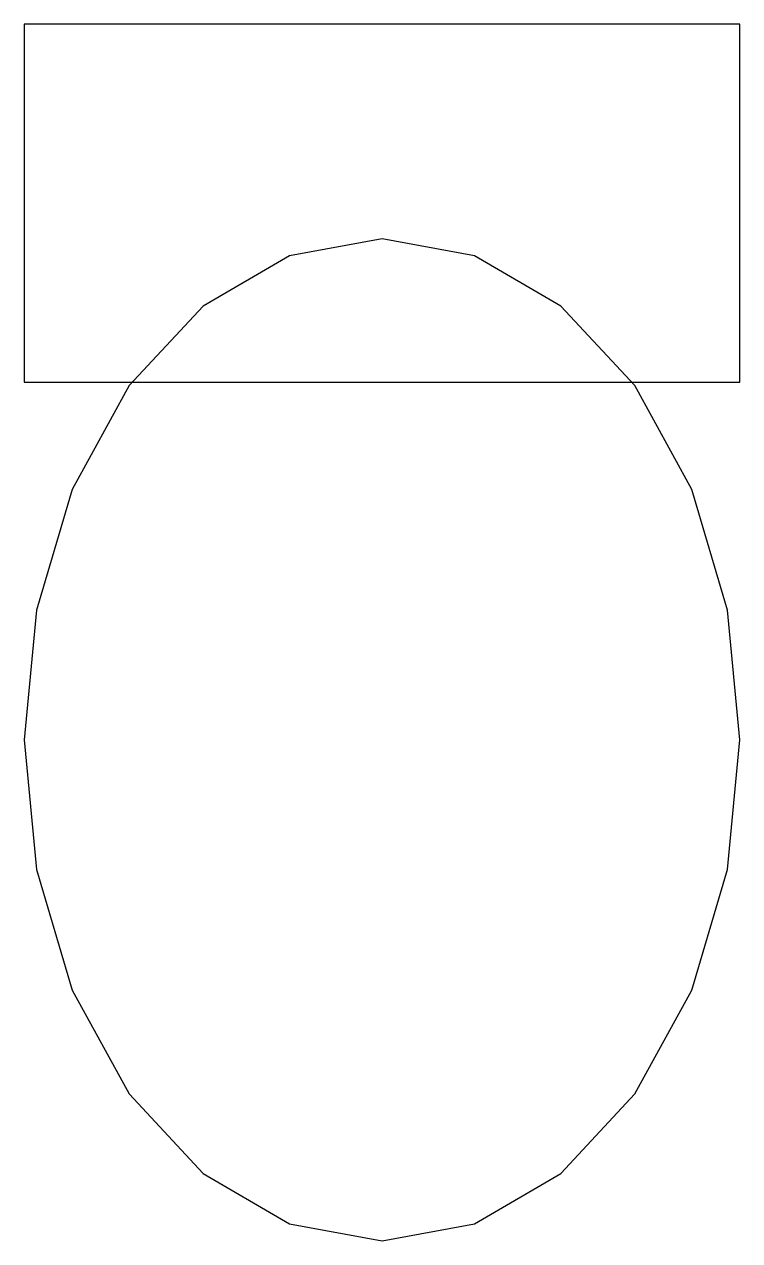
# Model space of a CAD drawing. Header units: metres. Extents: x -0.2 to 0.2, y -0.33 to 0.35.
import ezdxf

# ---------------------------------------------------------------- set-up
doc = ezdxf.new("R2010")
doc.units = ezdxf.units.M
doc.layers.add('XARCH-PLAN', color=2, linetype='Continuous')

# ---------------------------------------------------------------- blocks, each defined once
blk = doc.blocks.new('XA-Wc')
for points in [[(-0.2, 0.15), (0.2, 0.15), (0.2, 0.35), (-0.2, 0.35)], [(0.2, -0.05), (0.1932, 0.0225), (0.1732, 0.09), (0.1414, 0.148), (0.1, 0.1925), (0.0518, 0.2205), (0, 0.23), (-0.0518, 0.2205), (-0.1, 0.1925), (-0.1414, 0.148), (-0.1732, 0.09), (-0.1932, 0.0225), (-0.2, -0.05), (-0.1932, -0.1225), (-0.1732, -0.19), (-0.1414, -0.248), (-0.1, -0.2925), (-0.0518, -0.3205), (0, -0.33), (0.0518, -0.3205), (0.1, -0.2925), (0.1414, -0.248), (0.1732, -0.19), (0.1932, -0.1225)]]:
    blk.add_lwpolyline(points, close=True)

msp = doc.modelspace()

# ---------------------------------------------------------------- block references
at = {"layer": 'XARCH-PLAN'}
msp.add_blockref('XA-Wc', (0, 0), dxfattribs=at)

doc.saveas('drawing.dxf')
